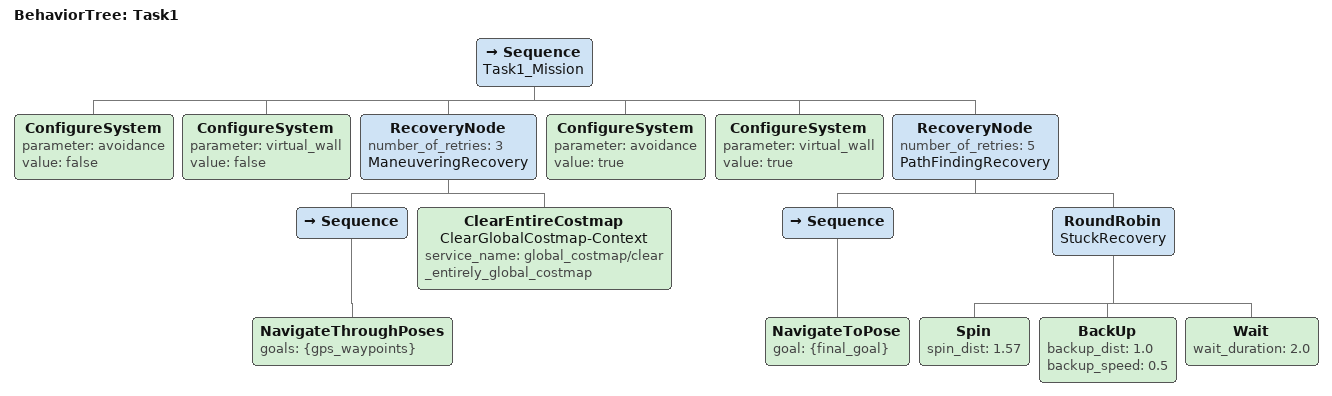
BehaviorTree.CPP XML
<root main_tree_to_execute="Task1">
  <BehaviorTree ID="Task1">
    <Sequence name="Task1_Mission">

      <ConfigureSystem parameter="avoidance" value="false" />
      <ConfigureSystem parameter="virtual_wall" value="false" />

      <RecoveryNode number_of_retries="3" name="ManeuveringRecovery">
        <Sequence>
          <NavigateThroughPoses goals="{gps_waypoints}" />
        </Sequence>

        <ClearEntireCostmap name="ClearGlobalCostmap-Context" service_name="global_costmap/clear_entirely_global_costmap"/>
      </RecoveryNode>

      <ConfigureSystem parameter="avoidance" value="true" />
      <ConfigureSystem parameter="virtual_wall" value="true" />

      <RecoveryNode number_of_retries="5" name="PathFindingRecovery">
        <Sequence>
          <NavigateToPose goal="{final_goal}" />
        </Sequence>

        <RoundRobin name="StuckRecovery">
          <Spin spin_dist="1.57"/>
          <BackUp backup_dist="1.0" backup_speed="0.5"/>
          <Wait wait_duration="2.0"/>
        </RoundRobin>
      </RecoveryNode>

    </Sequence>
  </BehaviorTree>

</root>
